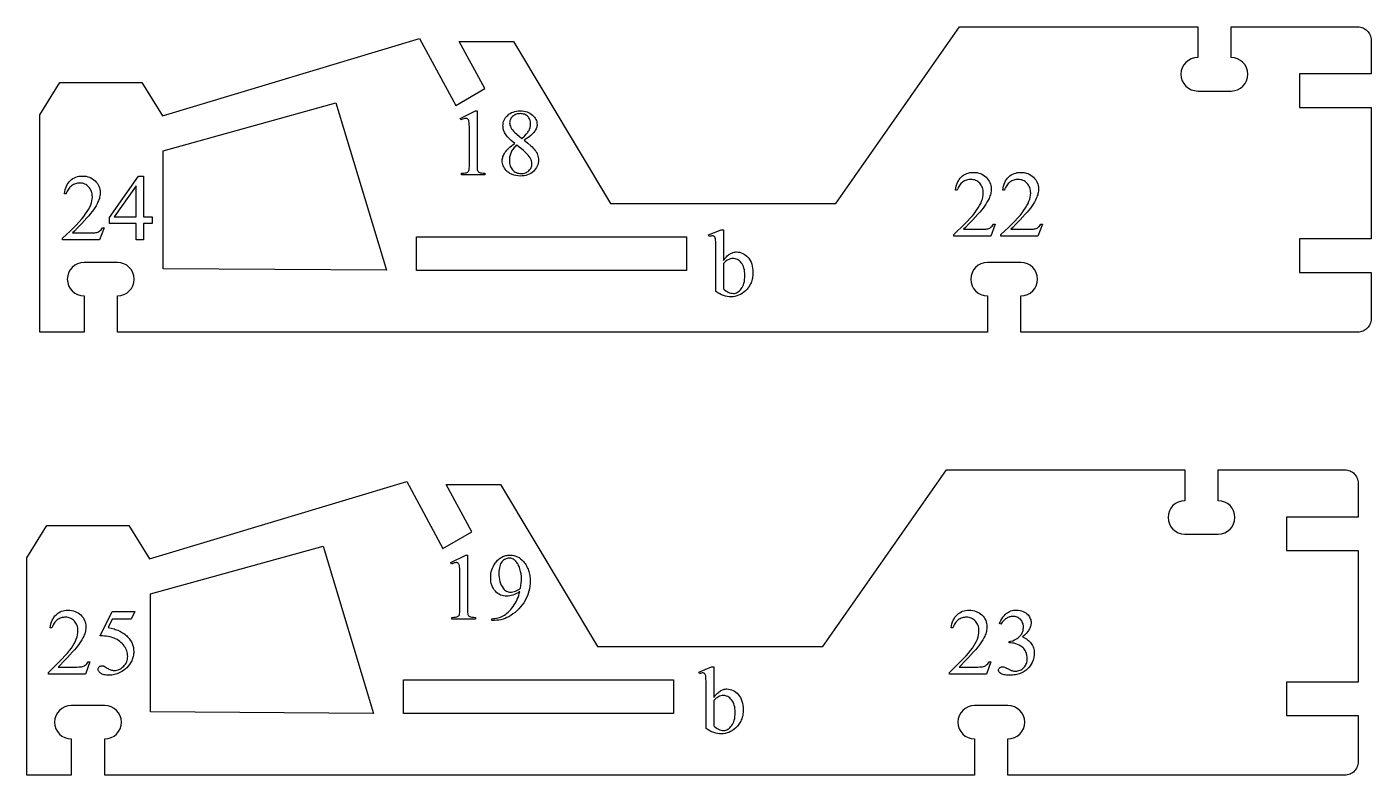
# Model space of a CAD drawing. Extents: x 9 to 960, y -397 to 558.
# Drawn here: x 627.3 to 820.3, y 24 to 131.4 of the extents above; entities that cross this region are included whole.
import ezdxf

# ---------------------------------------------------------------- set-up
doc = ezdxf.new("R2010")
doc.units = 0
doc.header["$MEASUREMENT"] = 0
for name, color, linetype in [('EXT', 1, 'CONTINUOUS'), ('INT', 5, 'CONTINUOUS'), ('TEXT', 18, 'CONTINUOUS')]:
    doc.layers.add(name, color=color, linetype=linetype)

msp = doc.modelspace()

# ---------------------------------------------------------------- linework, layer by layer
at = {"layer": 'EXT'}
for points in [[(632.01, 123.44), (643.78, 123.44), (646.74, 118.67), (683.67, 129.77), (688.87, 120.17), (693.02, 122.57), (689.35, 129.36), (697.13, 129.36), (711.05, 106.07), (743.42, 106.07), (761.16, 131.44), (795.37, 131.44), (795.37, 127.03, 1), (795.37, 122.23), (800.17, 122.23, 1), (800.17, 127.03), (800.17, 131.44), (818.35, 131.44), (818.54, 131.43), (818.73, 131.4), (818.91, 131.36), (819.09, 131.29), (819.26, 131.21), (819.42, 131.11), (819.56, 131), (819.7, 130.88), (819.82, 130.74), (819.94, 130.59), (820.03, 130.44), (820.11, 130.27), (820.18, 130.09), (820.23, 129.91), (820.26, 129.72), (820.27, 129.52), (820.27, 124.68), (809.96, 124.68), (809.96, 119.88), (820.27, 119.88), (820.27, 100.98), (809.96, 100.98), (809.96, 96.18), (820.27, 96.18), (820.27, 89.52), (820.26, 89.33), (820.23, 89.14), (820.18, 88.95), (820.11, 88.78), (820.03, 88.61), (819.94, 88.45), (819.83, 88.3), (819.7, 88.17), (819.56, 88.04), (819.42, 87.93), (819.26, 87.83), (819.09, 87.75), (818.91, 87.69), (818.73, 87.64), (818.54, 87.61), (818.35, 87.6), (800.49, 87.6), (769.98, 87.6), (769.98, 92.8, 1), (769.98, 97.6), (765.18, 97.6, 1), (765.18, 92.8), (765.18, 87.6), (750.19, 87.6), (750.14, 87.6), (640.29, 87.6), (640.29, 92.8, 1), (640.29, 97.6), (635.49, 97.6, 1), (635.49, 92.8), (635.49, 87.6), (629.13, 87.6), (629.13, 118.8)], [(630.16, 59.8), (641.93, 59.8), (644.89, 55.02), (681.82, 66.12), (687.02, 56.52), (691.17, 58.92), (687.5, 65.72), (695.28, 65.72), (709.2, 42.43), (741.57, 42.43), (759.31, 67.8), (793.52, 67.8), (793.52, 63.38, 1), (793.52, 58.58), (798.32, 58.58, 1), (798.32, 63.38), (798.32, 67.8), (816.5, 67.8), (816.69, 67.79), (816.88, 67.76), (817.07, 67.71), (817.24, 67.65), (817.41, 67.56), (817.57, 67.47), (817.72, 67.36), (817.85, 67.23), (817.98, 67.1), (818.09, 66.95), (818.18, 66.79), (818.26, 66.62), (818.33, 66.45), (818.38, 66.26), (818.41, 66.07), (818.42, 65.88), (818.42, 61.03), (808.12, 61.03), (808.12, 56.23), (818.42, 56.23), (818.42, 37.33), (808.12, 37.33), (808.12, 32.53), (818.42, 32.53), (818.42, 25.88), (818.41, 25.68), (818.38, 25.49), (818.33, 25.31), (818.27, 25.13), (818.18, 24.96), (818.09, 24.81), (817.98, 24.66), (817.85, 24.52), (817.72, 24.4), (817.57, 24.29), (817.41, 24.19), (817.24, 24.11), (817.07, 24.04), (816.88, 24), (816.69, 23.97), (816.5, 23.96), (798.64, 23.96), (768.13, 23.96), (768.13, 29.16, 1), (768.13, 33.96), (763.33, 33.96, 1), (763.33, 29.16), (763.33, 23.96), (748.34, 23.96), (748.29, 23.96), (638.45, 23.96), (638.45, 29.16, 1), (638.45, 33.96), (633.65, 33.96, 1), (633.65, 29.16), (633.65, 23.96), (627.28, 23.96), (627.28, 55.16)]]:
    msp.add_lwpolyline(points, format="xyb", close=True, dxfattribs=at)
at = {"layer": 'INT'}
for points in [[(678.91, 96.48), (646.86, 96.68), (646.86, 113.64), (671.66, 120.52)], [(683.21, 101.29), (721.96, 101.29), (721.96, 96.44), (683.21, 96.44)], [(677.06, 32.83), (645.01, 33.03), (645.01, 49.99), (669.81, 56.87)], [(681.36, 37.65), (720.11, 37.65), (720.11, 32.8), (681.36, 32.8)]]:
    msp.add_lwpolyline(points, close=True, dxfattribs=at)
at = {"layer": 'TEXT'}
for points in [[(689.5, 118.3), (691.69, 119.37), (691.91, 119.37), (691.91, 111.77), (691.92, 111.42), (691.93, 111.15), (691.95, 110.95), (691.98, 110.82), (692.02, 110.74), (692.07, 110.66), (692.15, 110.59), (692.24, 110.54), (692.36, 110.49), (692.54, 110.46), (692.77, 110.44), (693.05, 110.43), (693.05, 110.18), (689.66, 110.18), (689.66, 110.43), (689.95, 110.44), (690.19, 110.46), (690.37, 110.49), (690.49, 110.53), (690.57, 110.59), (690.64, 110.65), (690.7, 110.72), (690.75, 110.79), (690.78, 110.92), (690.8, 111.12), (690.81, 111.4), (690.82, 111.77), (690.82, 116.62), (690.81, 117.07), (690.8, 117.43), (690.78, 117.7), (690.75, 117.89), (690.72, 117.98), (690.69, 118.07), (690.64, 118.14), (690.58, 118.2), (690.52, 118.24), (690.45, 118.27), (690.37, 118.29), (690.29, 118.3), (690.15, 118.28), (689.99, 118.25), (689.81, 118.18), (689.6, 118.09)], [(697.32, 114.71), (696.83, 115.13), (696.62, 115.32), (696.44, 115.5), (696.28, 115.67), (696.14, 115.83), (696.03, 115.98), (695.94, 116.12), (695.87, 116.25), (695.8, 116.39), (695.75, 116.52), (695.71, 116.66), (695.67, 116.8), (695.65, 116.94), (695.64, 117.08), (695.63, 117.22), (695.64, 117.44), (695.67, 117.64), (695.73, 117.84), (695.8, 118.04), (695.9, 118.22), (696.01, 118.4), (696.15, 118.57), (696.31, 118.73), (696.48, 118.88), (696.67, 119.01), (696.88, 119.12), (697.1, 119.21), (697.33, 119.28), (697.57, 119.33), (697.83, 119.36), (698.11, 119.37), (698.37, 119.36), (698.62, 119.33), (698.86, 119.28), (699.09, 119.22), (699.3, 119.13), (699.5, 119.03), (699.69, 118.91), (699.86, 118.77), (700.01, 118.62), (700.15, 118.47), (700.26, 118.31), (700.36, 118.14), (700.43, 117.97), (700.48, 117.8), (700.51, 117.61), (700.52, 117.43), (700.52, 117.3), (700.5, 117.17), (700.47, 117.05), (700.43, 116.92), (700.38, 116.79), (700.32, 116.66), (700.25, 116.53), (700.16, 116.4), (700.06, 116.26), (699.94, 116.12), (699.79, 115.98), (699.61, 115.83), (699.41, 115.67), (699.19, 115.51), (698.94, 115.34), (698.67, 115.16), (699.21, 114.74), (699.64, 114.36), (699.82, 114.19), (699.98, 114.03), (700.11, 113.88), (700.22, 113.74), (700.34, 113.57), (700.44, 113.4), (700.52, 113.23), (700.6, 113.05), (700.65, 112.87), (700.69, 112.69), (700.71, 112.5), (700.72, 112.32), (700.71, 112.08), (700.68, 111.86), (700.62, 111.64), (700.54, 111.44), (700.44, 111.24), (700.31, 111.05), (700.17, 110.87), (700, 110.69), (699.81, 110.54), (699.61, 110.4), (699.39, 110.28), (699.16, 110.19), (698.92, 110.11), (698.66, 110.06), (698.39, 110.03), (698.1, 110.02), (697.79, 110.03), (697.49, 110.07), (697.22, 110.13), (696.96, 110.22), (696.84, 110.27), (696.72, 110.33), (696.61, 110.4), (696.5, 110.47), (696.39, 110.55), (696.29, 110.64), (696.19, 110.73), (696.1, 110.82), (695.97, 110.99), (695.85, 111.15), (695.75, 111.32), (695.67, 111.5), (695.61, 111.67), (695.57, 111.86), (695.54, 112.04), (695.53, 112.23), (695.54, 112.38), (695.56, 112.53), (695.59, 112.68), (695.63, 112.83), (695.69, 112.97), (695.76, 113.12), (695.84, 113.27), (695.93, 113.42), (696.04, 113.56), (696.17, 113.72), (696.32, 113.87), (696.48, 114.03), (696.66, 114.2), (696.86, 114.37), (697.08, 114.54)], [(698.36, 115.42), (698.72, 115.76), (699.01, 116.06), (699.13, 116.2), (699.22, 116.33), (699.31, 116.45), (699.37, 116.55), (699.46, 116.77), (699.53, 117), (699.57, 117.24), (699.58, 117.49), (699.57, 117.66), (699.56, 117.82), (699.52, 117.97), (699.48, 118.11), (699.43, 118.25), (699.36, 118.37), (699.28, 118.48), (699.19, 118.59), (699.09, 118.68), (698.97, 118.76), (698.85, 118.83), (698.73, 118.88), (698.59, 118.92), (698.44, 118.96), (698.28, 118.97), (698.12, 118.98), (697.95, 118.97), (697.8, 118.96), (697.65, 118.93), (697.51, 118.88), (697.37, 118.83), (697.25, 118.76), (697.13, 118.68), (697.02, 118.59), (696.92, 118.49), (696.83, 118.38), (696.76, 118.28), (696.7, 118.16), (696.65, 118.05), (696.62, 117.93), (696.6, 117.8), (696.59, 117.67), (696.6, 117.5), (696.64, 117.33), (696.69, 117.16), (696.77, 116.98), (696.87, 116.81), (696.98, 116.65), (697.12, 116.48), (697.27, 116.33)], [(697.63, 114.46), (697.5, 114.34), (697.37, 114.22), (697.26, 114.1), (697.15, 113.98), (697.05, 113.85), (696.96, 113.72), (696.88, 113.58), (696.81, 113.45), (696.75, 113.31), (696.7, 113.17), (696.65, 113.02), (696.61, 112.88), (696.58, 112.73), (696.56, 112.58), (696.55, 112.42), (696.55, 112.26), (696.55, 112.05), (696.58, 111.86), (696.61, 111.67), (696.66, 111.49), (696.73, 111.33), (696.81, 111.17), (696.91, 111.03), (697.01, 110.89), (697.14, 110.77), (697.26, 110.67), (697.4, 110.58), (697.55, 110.51), (697.7, 110.45), (697.86, 110.41), (698.03, 110.39), (698.21, 110.38), (698.38, 110.38), (698.55, 110.4), (698.7, 110.44), (698.85, 110.48), (698.99, 110.54), (699.12, 110.61), (699.24, 110.69), (699.35, 110.78), (699.46, 110.89), (699.54, 111), (699.62, 111.11), (699.68, 111.23), (699.73, 111.36), (699.76, 111.49), (699.78, 111.62), (699.79, 111.77), (699.78, 111.88), (699.77, 112), (699.75, 112.11), (699.72, 112.22), (699.69, 112.32), (699.64, 112.43), (699.59, 112.53), (699.53, 112.62), (699.4, 112.8), (699.24, 113), (699.04, 113.21), (698.82, 113.43), (698.57, 113.67), (698.29, 113.92), (697.97, 114.18)], [(638.36, 102.57), (637.73, 100.84), (632.42, 100.84), (632.42, 101.08), (632.99, 101.6), (633.51, 102.1), (633.98, 102.57), (634.42, 103.02), (634.81, 103.45), (635.16, 103.85), (635.46, 104.22), (635.72, 104.57), (635.95, 104.91), (636.14, 105.23), (636.3, 105.55), (636.44, 105.87), (636.54, 106.17), (636.62, 106.47), (636.66, 106.76), (636.68, 107.05), (636.67, 107.26), (636.64, 107.46), (636.6, 107.65), (636.55, 107.83), (636.47, 108), (636.38, 108.16), (636.28, 108.31), (636.15, 108.45), (636.02, 108.58), (635.88, 108.7), (635.73, 108.79), (635.58, 108.87), (635.42, 108.93), (635.25, 108.97), (635.08, 109), (634.9, 109.01), (634.73, 109), (634.57, 108.98), (634.42, 108.95), (634.27, 108.91), (634.12, 108.85), (633.98, 108.79), (633.84, 108.71), (633.71, 108.62), (633.58, 108.51), (633.46, 108.4), (633.35, 108.28), (633.25, 108.14), (633.15, 107.99), (633.07, 107.83), (632.99, 107.66), (632.93, 107.48), (632.68, 107.48), (632.73, 107.78), (632.8, 108.06), (632.88, 108.32), (632.98, 108.56), (633.09, 108.79), (633.22, 109), (633.37, 109.19), (633.53, 109.36), (633.71, 109.52), (633.9, 109.65), (634.1, 109.76), (634.31, 109.86), (634.53, 109.93), (634.76, 109.98), (635, 110.01), (635.25, 110.02), (635.52, 110.01), (635.77, 109.98), (636.02, 109.92), (636.25, 109.85), (636.48, 109.75), (636.69, 109.63), (636.89, 109.48), (637.08, 109.32), (637.25, 109.14), (637.4, 108.95), (637.53, 108.75), (637.63, 108.55), (637.71, 108.34), (637.77, 108.12), (637.8, 107.89), (637.81, 107.66), (637.81, 107.49), (637.79, 107.32), (637.77, 107.15), (637.73, 106.97), (637.69, 106.8), (637.63, 106.63), (637.57, 106.46), (637.49, 106.29), (637.36, 106.02), (637.21, 105.75), (637.04, 105.47), (636.85, 105.18), (636.64, 104.9), (636.41, 104.61), (636.17, 104.31), (635.9, 104.01), (635.15, 103.2), (634.56, 102.57), (634.12, 102.11), (633.84, 101.84), (636.19, 101.84), (636.52, 101.84), (636.8, 101.85), (637.02, 101.87), (637.19, 101.89), (637.33, 101.92), (637.47, 101.97), (637.59, 102.03), (637.71, 102.11), (637.82, 102.2), (637.93, 102.3), (638.03, 102.43), (638.12, 102.57)], [(645.25, 104.15), (645.25, 103.21), (644.04, 103.21), (644.04, 100.84), (642.95, 100.84), (642.95, 103.21), (639.14, 103.21), (639.14, 104.06), (643.31, 110.02), (644.04, 110.02), (644.04, 104.15)], [(766.28, 103.09), (765.65, 101.36), (760.34, 101.36), (760.34, 101.6), (760.9, 102.12), (761.42, 102.62), (761.9, 103.1), (762.33, 103.54), (762.72, 103.97), (763.07, 104.37), (763.37, 104.74), (763.63, 105.09), (763.86, 105.43), (764.05, 105.76), (764.22, 106.08), (764.35, 106.39), (764.46, 106.7), (764.53, 106.99), (764.58, 107.29), (764.59, 107.57), (764.58, 107.78), (764.56, 107.98), (764.52, 108.17), (764.46, 108.35), (764.39, 108.52), (764.3, 108.68), (764.19, 108.83), (764.07, 108.98), (763.93, 109.11), (763.79, 109.22), (763.64, 109.31), (763.49, 109.39), (763.33, 109.45), (763.16, 109.49), (762.99, 109.52), (762.81, 109.53), (762.65, 109.52), (762.49, 109.5), (762.33, 109.47), (762.18, 109.43), (762.04, 109.38), (761.89, 109.31), (761.75, 109.23), (761.62, 109.14), (761.49, 109.04), (761.37, 108.92), (761.26, 108.8), (761.16, 108.66), (761.07, 108.51), (760.98, 108.35), (760.91, 108.18), (760.84, 108), (760.59, 108), (760.64, 108.3), (760.71, 108.58), (760.79, 108.84), (760.89, 109.09), (761.01, 109.31), (761.14, 109.52), (761.28, 109.71), (761.45, 109.89), (761.62, 110.04), (761.81, 110.17), (762.01, 110.29), (762.22, 110.38), (762.44, 110.45), (762.67, 110.5), (762.91, 110.53), (763.16, 110.54), (763.43, 110.53), (763.69, 110.5), (763.93, 110.44), (764.17, 110.37), (764.39, 110.27), (764.6, 110.15), (764.8, 110), (764.99, 109.84), (765.16, 109.66), (765.31, 109.47), (765.44, 109.28), (765.54, 109.07), (765.62, 108.86), (765.68, 108.64), (765.71, 108.41), (765.73, 108.18), (765.72, 108.01), (765.71, 107.84), (765.68, 107.67), (765.65, 107.5), (765.6, 107.33), (765.55, 107.15), (765.48, 106.98), (765.41, 106.81), (765.27, 106.54), (765.12, 106.27), (764.95, 105.99), (764.76, 105.71), (764.55, 105.42), (764.33, 105.13), (764.08, 104.83), (763.81, 104.54), (763.07, 103.72), (762.47, 103.09), (762.03, 102.63), (761.75, 102.36), (764.1, 102.36), (764.43, 102.36), (764.71, 102.37), (764.93, 102.39), (765.1, 102.41), (765.25, 102.45), (765.38, 102.49), (765.51, 102.55), (765.63, 102.63), (765.74, 102.72), (765.84, 102.82), (765.94, 102.95), (766.03, 103.09)], [(773.07, 103.09), (772.44, 101.36), (767.13, 101.36), (767.13, 101.6), (767.7, 102.12), (768.22, 102.62), (768.69, 103.1), (769.13, 103.54), (769.52, 103.97), (769.87, 104.37), (770.17, 104.74), (770.43, 105.09), (770.66, 105.43), (770.85, 105.76), (771.01, 106.08), (771.15, 106.39), (771.25, 106.7), (771.33, 106.99), (771.37, 107.29), (771.39, 107.57), (771.38, 107.78), (771.35, 107.98), (771.31, 108.17), (771.26, 108.35), (771.18, 108.52), (771.09, 108.68), (770.99, 108.83), (770.86, 108.98), (770.73, 109.11), (770.59, 109.22), (770.44, 109.31), (770.29, 109.39), (770.13, 109.45), (769.96, 109.49), (769.79, 109.52), (769.61, 109.53), (769.44, 109.52), (769.28, 109.5), (769.13, 109.47), (768.98, 109.43), (768.83, 109.38), (768.69, 109.31), (768.55, 109.23), (768.42, 109.14), (768.29, 109.04), (768.17, 108.92), (768.06, 108.8), (767.96, 108.66), (767.86, 108.51), (767.78, 108.35), (767.7, 108.18), (767.64, 108), (767.39, 108), (767.44, 108.3), (767.51, 108.58), (767.59, 108.84), (767.69, 109.09), (767.8, 109.31), (767.93, 109.52), (768.08, 109.71), (768.24, 109.89), (768.42, 110.04), (768.61, 110.17), (768.81, 110.29), (769.02, 110.38), (769.24, 110.45), (769.47, 110.5), (769.71, 110.53), (769.96, 110.54), (770.23, 110.53), (770.48, 110.5), (770.73, 110.44), (770.96, 110.37), (771.19, 110.27), (771.4, 110.15), (771.6, 110), (771.79, 109.84), (771.96, 109.66), (772.11, 109.47), (772.24, 109.28), (772.34, 109.07), (772.42, 108.86), (772.48, 108.64), (772.51, 108.41), (772.52, 108.18), (772.52, 108.01), (772.5, 107.84), (772.48, 107.67), (772.44, 107.5), (772.4, 107.33), (772.34, 107.15), (772.28, 106.98), (772.2, 106.81), (772.07, 106.54), (771.92, 106.27), (771.75, 105.99), (771.56, 105.71), (771.35, 105.42), (771.12, 105.13), (770.88, 104.83), (770.61, 104.54), (769.86, 103.72), (769.27, 103.09), (768.83, 102.63), (768.55, 102.36), (770.9, 102.36), (771.23, 102.36), (771.51, 102.37), (771.73, 102.39), (771.9, 102.41), (772.04, 102.45), (772.18, 102.49), (772.3, 102.55), (772.42, 102.63), (772.53, 102.72), (772.64, 102.82), (772.74, 102.95), (772.83, 103.09)], [(642.95, 104.15), (642.95, 108.62), (639.79, 104.15)], [(727.28, 97.89), (727.5, 98.17), (727.73, 98.42), (727.84, 98.53), (727.96, 98.63), (728.08, 98.73), (728.19, 98.81), (728.31, 98.88), (728.43, 98.94), (728.56, 98.99), (728.68, 99.04), (728.8, 99.07), (728.93, 99.1), (729.05, 99.11), (729.18, 99.11), (729.41, 99.1), (729.63, 99.06), (729.85, 99), (730.06, 98.91), (730.26, 98.8), (730.45, 98.66), (730.64, 98.5), (730.81, 98.31), (730.98, 98.11), (731.12, 97.88), (731.24, 97.63), (731.34, 97.37), (731.41, 97.09), (731.47, 96.78), (731.5, 96.47), (731.51, 96.13), (731.51, 95.93), (731.49, 95.73), (731.47, 95.54), (731.44, 95.36), (731.41, 95.18), (731.36, 95), (731.31, 94.83), (731.24, 94.67), (731.17, 94.51), (731.09, 94.35), (731, 94.2), (730.91, 94.05), (730.8, 93.91), (730.69, 93.78), (730.57, 93.65), (730.44, 93.52), (730.2, 93.32), (729.96, 93.15), (729.71, 93), (729.46, 92.88), (729.2, 92.79), (728.93, 92.72), (728.66, 92.68), (728.38, 92.67), (728.11, 92.68), (727.84, 92.72), (727.57, 92.78), (727.3, 92.86), (727.02, 92.97), (726.75, 93.1), (726.47, 93.26), (726.18, 93.44), (726.18, 99.74), (726.18, 100.21), (726.17, 100.57), (726.15, 100.84), (726.13, 101.01), (726.1, 101.12), (726.07, 101.21), (726.03, 101.29), (725.98, 101.34), (725.92, 101.38), (725.86, 101.4), (725.79, 101.42), (725.71, 101.42), (725.61, 101.42), (725.5, 101.4), (725.38, 101.36), (725.25, 101.32), (725.15, 101.55), (726.98, 102.29), (727.28, 102.29)], [(727.28, 97.46), (727.28, 93.82), (727.45, 93.67), (727.62, 93.53), (727.8, 93.42), (727.98, 93.32), (728.16, 93.25), (728.34, 93.2), (728.53, 93.17), (728.72, 93.15), (728.87, 93.16), (729.01, 93.2), (729.16, 93.25), (729.3, 93.32), (729.44, 93.41), (729.58, 93.53), (729.71, 93.66), (729.84, 93.82), (729.96, 93.99), (730.07, 94.19), (730.16, 94.4), (730.23, 94.63), (730.29, 94.88), (730.33, 95.15), (730.35, 95.44), (730.36, 95.75), (730.35, 96.03), (730.33, 96.3), (730.29, 96.55), (730.23, 96.78), (730.16, 97), (730.07, 97.2), (729.96, 97.38), (729.84, 97.54), (729.71, 97.69), (729.57, 97.82), (729.43, 97.93), (729.29, 98.02), (729.13, 98.08), (728.98, 98.13), (728.82, 98.16), (728.66, 98.17), (728.48, 98.16), (728.31, 98.13), (728.13, 98.07), (727.95, 97.99), (727.81, 97.91), (727.65, 97.79), (727.47, 97.64)], [(688.13, 54.49), (690.32, 55.56), (690.54, 55.56), (690.54, 47.96), (690.54, 47.61), (690.55, 47.34), (690.57, 47.14), (690.6, 47.01), (690.64, 46.93), (690.7, 46.85), (690.77, 46.78), (690.86, 46.73), (690.99, 46.68), (691.16, 46.65), (691.39, 46.63), (691.67, 46.62), (691.67, 46.37), (688.29, 46.37), (688.29, 46.62), (688.58, 46.63), (688.81, 46.65), (688.99, 46.68), (689.11, 46.73), (689.19, 46.78), (689.27, 46.84), (689.32, 46.91), (689.37, 46.98), (689.4, 47.11), (689.42, 47.31), (689.44, 47.59), (689.44, 47.96), (689.44, 52.81), (689.44, 53.26), (689.42, 53.62), (689.4, 53.89), (689.37, 54.08), (689.35, 54.17), (689.31, 54.26), (689.26, 54.33), (689.21, 54.39), (689.14, 54.43), (689.07, 54.46), (688.99, 54.48), (688.91, 54.49), (688.78, 54.47), (688.62, 54.44), (688.43, 54.37), (688.23, 54.28)], [(694.05, 46.18), (694.05, 46.43), (694.26, 46.44), (694.47, 46.46), (694.68, 46.49), (694.88, 46.54), (695.08, 46.59), (695.27, 46.66), (695.47, 46.74), (695.65, 46.83), (695.84, 46.94), (696.02, 47.06), (696.2, 47.2), (696.38, 47.36), (696.56, 47.54), (696.74, 47.74), (696.92, 47.96), (697.09, 48.19), (697.26, 48.43), (697.41, 48.69), (697.55, 48.94), (697.68, 49.21), (697.79, 49.48), (697.89, 49.75), (697.98, 50.03), (698.06, 50.32), (697.8, 50.16), (697.55, 50.03), (697.3, 49.91), (697.06, 49.82), (696.83, 49.74), (696.6, 49.69), (696.38, 49.66), (696.17, 49.65), (695.94, 49.66), (695.71, 49.69), (695.5, 49.75), (695.29, 49.83), (695.09, 49.94), (694.9, 50.06), (694.72, 50.21), (694.54, 50.38), (694.39, 50.57), (694.25, 50.78), (694.13, 51), (694.04, 51.24), (693.96, 51.49), (693.91, 51.75), (693.88, 52.03), (693.87, 52.33), (693.88, 52.62), (693.91, 52.9), (693.96, 53.18), (694.04, 53.45), (694.13, 53.71), (694.25, 53.96), (694.39, 54.2), (694.54, 54.43), (694.65, 54.57), (694.76, 54.7), (694.87, 54.82), (694.98, 54.92), (695.1, 55.03), (695.23, 55.12), (695.35, 55.2), (695.49, 55.28), (695.62, 55.34), (695.76, 55.4), (695.9, 55.45), (696.05, 55.49), (696.2, 55.52), (696.35, 55.54), (696.51, 55.55), (696.68, 55.56), (696.95, 55.54), (697.21, 55.5), (697.34, 55.47), (697.46, 55.43), (697.58, 55.38), (697.7, 55.33), (697.94, 55.2), (698.16, 55.04), (698.37, 54.85), (698.57, 54.64), (698.69, 54.5), (698.8, 54.35), (698.9, 54.2), (699, 54.04), (699.08, 53.88), (699.16, 53.71), (699.24, 53.55), (699.3, 53.37), (699.36, 53.2), (699.41, 53.01), (699.45, 52.83), (699.48, 52.64), (699.51, 52.45), (699.53, 52.25), (699.54, 52.05), (699.54, 51.84), (699.53, 51.47), (699.5, 51.1), (699.44, 50.74), (699.36, 50.39), (699.25, 50.04), (699.13, 49.7), (698.98, 49.37), (698.81, 49.04), (698.61, 48.72), (698.4, 48.42), (698.17, 48.13), (697.92, 47.85), (697.66, 47.59), (697.38, 47.34), (697.07, 47.11), (696.76, 46.89), (696.48, 46.72), (696.21, 46.58), (695.93, 46.46), (695.64, 46.36), (695.34, 46.28), (695.04, 46.23), (694.74, 46.2), (694.43, 46.18)], [(698.16, 50.81), (698.21, 51.22), (698.25, 51.59), (698.27, 51.91), (698.28, 52.19), (698.27, 52.52), (698.23, 52.86), (698.16, 53.21), (698.06, 53.58), (698.01, 53.76), (697.94, 53.93), (697.87, 54.09), (697.8, 54.24), (697.72, 54.38), (697.63, 54.51), (697.54, 54.62), (697.44, 54.73), (697.34, 54.82), (697.23, 54.9), (697.13, 54.97), (697.01, 55.02), (696.9, 55.07), (696.78, 55.1), (696.66, 55.12), (696.53, 55.12), (696.38, 55.12), (696.24, 55.09), (696.11, 55.05), (695.98, 54.99), (695.85, 54.92), (695.73, 54.83), (695.61, 54.72), (695.49, 54.59), (695.39, 54.45), (695.3, 54.3), (695.22, 54.12), (695.16, 53.93), (695.11, 53.73), (695.08, 53.51), (695.06, 53.27), (695.05, 53.01), (695.06, 52.67), (695.09, 52.35), (695.13, 52.05), (695.2, 51.77), (695.28, 51.5), (695.38, 51.26), (695.5, 51.03), (695.64, 50.82), (695.75, 50.69), (695.87, 50.57), (695.99, 50.48), (696.12, 50.4), (696.26, 50.33), (696.4, 50.29), (696.55, 50.26), (696.7, 50.25), (696.86, 50.26), (697.04, 50.29), (697.22, 50.33), (697.43, 50.4), (697.63, 50.48), (697.82, 50.57), (698, 50.68)], [(636.31, 40.21), (635.68, 38.47), (630.37, 38.47), (630.37, 38.72), (630.93, 39.24), (631.45, 39.74), (631.93, 40.21), (632.36, 40.66), (632.75, 41.09), (633.1, 41.49), (633.4, 41.86), (633.67, 42.21), (633.89, 42.55), (634.08, 42.87), (634.25, 43.19), (634.38, 43.51), (634.49, 43.81), (634.56, 44.11), (634.61, 44.4), (634.62, 44.69), (634.61, 44.9), (634.59, 45.1), (634.55, 45.29), (634.49, 45.47), (634.42, 45.64), (634.33, 45.8), (634.22, 45.95), (634.1, 46.09), (633.96, 46.22), (633.82, 46.33), (633.67, 46.43), (633.52, 46.51), (633.36, 46.57), (633.19, 46.61), (633.02, 46.64), (632.84, 46.64), (632.68, 46.64), (632.52, 46.62), (632.36, 46.59), (632.21, 46.55), (632.07, 46.49), (631.92, 46.43), (631.79, 46.35), (631.65, 46.26), (631.52, 46.15), (631.4, 46.04), (631.29, 45.91), (631.19, 45.78), (631.1, 45.63), (631.01, 45.47), (630.94, 45.3), (630.87, 45.12), (630.63, 45.12), (630.68, 45.42), (630.74, 45.7), (630.82, 45.96), (630.92, 46.2), (631.04, 46.43), (631.17, 46.64), (631.31, 46.83), (631.48, 47), (631.66, 47.16), (631.84, 47.29), (632.04, 47.4), (632.25, 47.5), (632.47, 47.57), (632.7, 47.62), (632.94, 47.65), (633.19, 47.66), (633.46, 47.65), (633.72, 47.62), (633.96, 47.56), (634.2, 47.48), (634.42, 47.39), (634.63, 47.26), (634.83, 47.12), (635.02, 46.96), (635.19, 46.78), (635.34, 46.59), (635.47, 46.39), (635.57, 46.19), (635.65, 45.98), (635.71, 45.76), (635.74, 45.53), (635.76, 45.3), (635.75, 45.13), (635.74, 44.96), (635.71, 44.78), (635.68, 44.61), (635.63, 44.44), (635.58, 44.27), (635.51, 44.1), (635.44, 43.93), (635.31, 43.66), (635.15, 43.38), (634.98, 43.11), (634.79, 42.82), (634.59, 42.54), (634.36, 42.25), (634.11, 41.95), (633.84, 41.65), (633.1, 40.84), (632.5, 40.21), (632.06, 39.75), (631.78, 39.48), (634.13, 39.48), (634.46, 39.48), (634.74, 39.49), (634.96, 39.51), (635.14, 39.53), (635.28, 39.56), (635.41, 39.61), (635.54, 39.67), (635.66, 39.75), (635.77, 39.84), (635.87, 39.94), (635.97, 40.07), (636.06, 40.21)], [(642.77, 47.47), (642.25, 46.35), (639.55, 46.35), (638.96, 45.14), (639.38, 45.06), (639.79, 44.96), (639.98, 44.9), (640.17, 44.83), (640.35, 44.76), (640.53, 44.68), (640.7, 44.6), (640.87, 44.51), (641.03, 44.41), (641.18, 44.31), (641.33, 44.2), (641.47, 44.08), (641.61, 43.96), (641.74, 43.83), (641.95, 43.6), (642.13, 43.36), (642.28, 43.11), (642.4, 42.85), (642.5, 42.58), (642.57, 42.3), (642.61, 42.01), (642.63, 41.71), (642.62, 41.53), (642.61, 41.36), (642.59, 41.19), (642.55, 41.02), (642.51, 40.86), (642.46, 40.7), (642.4, 40.55), (642.34, 40.39), (642.18, 40.1), (642.01, 39.83), (641.82, 39.59), (641.61, 39.36), (641.38, 39.16), (641.15, 38.98), (640.9, 38.82), (640.63, 38.68), (640.44, 38.59), (640.25, 38.52), (640.06, 38.46), (639.86, 38.41), (639.66, 38.37), (639.47, 38.34), (639.27, 38.32), (639.07, 38.32), (638.87, 38.32), (638.69, 38.33), (638.52, 38.35), (638.37, 38.38), (638.23, 38.42), (638.1, 38.47), (637.99, 38.53), (637.89, 38.59), (637.8, 38.66), (637.73, 38.73), (637.67, 38.81), (637.61, 38.88), (637.57, 38.96), (637.54, 39.04), (637.53, 39.12), (637.52, 39.2), (637.53, 39.29), (637.56, 39.37), (637.61, 39.45), (637.67, 39.53), (637.76, 39.59), (637.85, 39.63), (637.95, 39.66), (638.06, 39.67), (638.22, 39.66), (638.29, 39.64), (638.36, 39.62), (638.54, 39.52), (638.8, 39.34), (638.93, 39.26), (639.05, 39.19), (639.18, 39.13), (639.3, 39.09), (639.43, 39.05), (639.56, 39.02), (639.68, 39), (639.81, 39), (640, 39.01), (640.19, 39.04), (640.37, 39.08), (640.54, 39.15), (640.71, 39.23), (640.87, 39.33), (641.03, 39.45), (641.18, 39.59), (641.31, 39.74), (641.43, 39.9), (641.53, 40.06), (641.62, 40.24), (641.68, 40.42), (641.73, 40.61), (641.75, 40.81), (641.76, 41.02), (641.75, 41.22), (641.73, 41.42), (641.69, 41.61), (641.63, 41.81), (641.56, 41.99), (641.47, 42.18), (641.36, 42.36), (641.24, 42.54), (641.1, 42.71), (640.95, 42.87), (640.79, 43.02), (640.61, 43.17), (640.43, 43.3), (640.23, 43.42), (640.02, 43.53), (639.79, 43.63), (639.6, 43.7), (639.4, 43.77), (639.18, 43.82), (638.94, 43.87), (638.68, 43.91), (638.41, 43.94), (638.12, 43.96), (637.82, 43.98), (639.55, 47.47)], [(765.66, 40.21), (765.03, 38.47), (759.72, 38.47), (759.72, 38.72), (760.28, 39.24), (760.8, 39.74), (761.28, 40.21), (761.72, 40.66), (762.11, 41.09), (762.45, 41.49), (762.76, 41.86), (763.02, 42.21), (763.24, 42.55), (763.44, 42.87), (763.6, 43.19), (763.74, 43.51), (763.84, 43.81), (763.91, 44.11), (763.96, 44.4), (763.97, 44.69), (763.97, 44.9), (763.94, 45.1), (763.9, 45.29), (763.84, 45.47), (763.77, 45.64), (763.68, 45.8), (763.57, 45.95), (763.45, 46.09), (763.32, 46.22), (763.17, 46.33), (763.03, 46.43), (762.87, 46.51), (762.71, 46.57), (762.55, 46.61), (762.37, 46.64), (762.2, 46.64), (762.03, 46.64), (761.87, 46.62), (761.72, 46.59), (761.57, 46.55), (761.42, 46.49), (761.28, 46.43), (761.14, 46.35), (761, 46.26), (760.88, 46.15), (760.76, 46.04), (760.65, 45.91), (760.55, 45.78), (760.45, 45.63), (760.37, 45.47), (760.29, 45.3), (760.22, 45.12), (759.98, 45.12), (760.03, 45.42), (760.09, 45.7), (760.18, 45.96), (760.27, 46.2), (760.39, 46.43), (760.52, 46.64), (760.67, 46.83), (760.83, 47), (761.01, 47.16), (761.2, 47.29), (761.39, 47.4), (761.6, 47.5), (761.82, 47.57), (762.05, 47.62), (762.3, 47.65), (762.55, 47.66), (762.82, 47.65), (763.07, 47.62), (763.32, 47.56), (763.55, 47.48), (763.77, 47.39), (763.99, 47.26), (764.19, 47.12), (764.38, 46.96), (764.55, 46.78), (764.7, 46.59), (764.82, 46.39), (764.93, 46.19), (765.01, 45.98), (765.06, 45.76), (765.1, 45.53), (765.11, 45.3), (765.1, 45.13), (765.09, 44.96), (765.06, 44.78), (765.03, 44.61), (764.98, 44.44), (764.93, 44.27), (764.87, 44.1), (764.79, 43.93), (764.66, 43.66), (764.51, 43.38), (764.34, 43.11), (764.15, 42.82), (763.94, 42.54), (763.71, 42.25), (763.46, 41.95), (763.2, 41.65), (762.45, 40.84), (761.86, 40.21), (761.42, 39.75), (761.13, 39.48), (763.48, 39.48), (763.81, 39.48), (764.09, 39.49), (764.32, 39.51), (764.49, 39.53), (764.63, 39.56), (764.76, 39.61), (764.89, 39.67), (765.01, 39.75), (765.12, 39.84), (765.23, 39.94), (765.32, 40.07), (765.41, 40.21)], [(766.91, 45.76), (767.01, 45.98), (767.12, 46.19), (767.23, 46.39), (767.35, 46.57), (767.47, 46.74), (767.61, 46.89), (767.74, 47.04), (767.89, 47.17), (768.04, 47.28), (768.2, 47.38), (768.37, 47.47), (768.55, 47.54), (768.73, 47.59), (768.93, 47.63), (769.14, 47.65), (769.35, 47.66), (769.61, 47.65), (769.86, 47.62), (770.09, 47.56), (770.31, 47.48), (770.51, 47.39), (770.69, 47.26), (770.86, 47.12), (771.01, 46.96), (771.11, 46.82), (771.2, 46.69), (771.28, 46.55), (771.34, 46.41), (771.39, 46.27), (771.42, 46.13), (771.44, 45.98), (771.45, 45.84), (771.44, 45.71), (771.43, 45.59), (771.4, 45.46), (771.37, 45.34), (771.33, 45.21), (771.27, 45.09), (771.21, 44.96), (771.14, 44.84), (771.06, 44.71), (770.97, 44.58), (770.75, 44.32), (770.5, 44.07), (770.21, 43.8), (770.41, 43.72), (770.6, 43.62), (770.78, 43.52), (770.94, 43.41), (771.09, 43.29), (771.23, 43.16), (771.36, 43.02), (771.47, 42.87), (771.57, 42.72), (771.65, 42.56), (771.73, 42.39), (771.79, 42.22), (771.83, 42.04), (771.87, 41.85), (771.89, 41.66), (771.89, 41.45), (771.88, 41.17), (771.85, 40.89), (771.79, 40.62), (771.71, 40.36), (771.6, 40.12), (771.47, 39.88), (771.32, 39.65), (771.15, 39.43), (771.02, 39.3), (770.89, 39.17), (770.76, 39.05), (770.61, 38.94), (770.46, 38.84), (770.3, 38.75), (770.13, 38.67), (769.96, 38.59), (769.78, 38.53), (769.6, 38.47), (769.41, 38.42), (769.21, 38.38), (769, 38.35), (768.79, 38.33), (768.57, 38.32), (768.34, 38.32), (768.12, 38.32), (767.92, 38.33), (767.74, 38.35), (767.58, 38.37), (767.43, 38.4), (767.3, 38.44), (767.19, 38.49), (767.1, 38.54), (766.96, 38.66), (766.9, 38.71), (766.86, 38.77), (766.82, 38.84), (766.8, 38.9), (766.78, 38.96), (766.78, 39.03), (766.78, 39.12), (766.81, 39.21), (766.86, 39.29), (766.93, 39.36), (767.01, 39.43), (767.1, 39.47), (767.2, 39.5), (767.31, 39.51), (767.47, 39.5), (767.64, 39.46), (767.83, 39.38), (768.16, 39.21), (768.49, 39.05), (768.61, 39), (768.71, 38.97), (768.83, 38.93), (768.96, 38.91), (769.09, 38.9), (769.23, 38.89), (769.4, 38.9), (769.56, 38.93), (769.71, 38.97), (769.86, 39.02), (770.01, 39.1), (770.15, 39.19), (770.28, 39.29), (770.41, 39.42), (770.53, 39.55), (770.63, 39.69), (770.71, 39.84), (770.78, 39.99), (770.84, 40.15), (770.88, 40.31), (770.9, 40.48), (770.91, 40.66), (770.9, 40.92), (770.85, 41.18), (770.78, 41.43), (770.68, 41.68), (770.59, 41.85), (770.5, 42.01), (770.4, 42.14), (770.3, 42.24), (770.14, 42.37), (769.96, 42.5), (769.75, 42.61), (769.52, 42.73), (769.27, 42.82), (769.01, 42.89), (768.76, 42.93), (768.5, 42.94), (768.29, 42.94), (768.29, 43.14), (768.42, 43.16), (768.55, 43.19), (768.81, 43.27), (769.08, 43.38), (769.34, 43.52), (769.47, 43.6), (769.59, 43.68), (769.7, 43.77), (769.8, 43.86), (769.89, 43.96), (769.97, 44.06), (770.04, 44.16), (770.11, 44.27), (770.16, 44.38), (770.21, 44.49), (770.25, 44.61), (770.29, 44.73), (770.31, 44.85), (770.33, 44.97), (770.34, 45.1), (770.35, 45.23), (770.34, 45.4), (770.32, 45.56), (770.29, 45.71), (770.24, 45.85), (770.18, 45.98), (770.11, 46.11), (770.02, 46.23), (769.92, 46.34), (769.81, 46.43), (769.69, 46.52), (769.57, 46.59), (769.44, 46.65), (769.3, 46.7), (769.16, 46.73), (769.01, 46.75), (768.85, 46.76), (768.73, 46.75), (768.6, 46.74), (768.48, 46.72), (768.36, 46.69), (768.24, 46.65), (768.13, 46.6), (768.02, 46.55), (767.91, 46.48), (767.8, 46.41), (767.7, 46.33), (767.6, 46.24), (767.5, 46.14), (767.4, 46.03), (767.31, 45.91), (767.13, 45.66)], [(725.88, 35.1), (726.1, 35.39), (726.33, 35.64), (726.45, 35.75), (726.56, 35.85), (726.68, 35.94), (726.8, 36.03), (726.92, 36.1), (727.04, 36.16), (727.16, 36.21), (727.28, 36.26), (727.41, 36.29), (727.53, 36.31), (727.66, 36.33), (727.79, 36.33), (728.02, 36.32), (728.24, 36.28), (728.46, 36.22), (728.66, 36.13), (728.86, 36.02), (729.06, 35.88), (729.24, 35.72), (729.42, 35.53), (729.58, 35.32), (729.72, 35.1), (729.84, 34.85), (729.94, 34.59), (730.02, 34.3), (730.07, 34), (730.11, 33.68), (730.12, 33.35), (730.11, 33.15), (730.1, 32.95), (730.08, 32.76), (730.05, 32.58), (730.01, 32.4), (729.97, 32.22), (729.91, 32.05), (729.85, 31.88), (729.78, 31.72), (729.7, 31.57), (729.61, 31.42), (729.51, 31.27), (729.41, 31.13), (729.29, 30.99), (729.17, 30.86), (729.04, 30.74), (728.81, 30.54), (728.57, 30.37), (728.32, 30.22), (728.07, 30.1), (727.81, 30.01), (727.54, 29.94), (727.26, 29.9), (726.98, 29.89), (726.72, 29.9), (726.45, 29.94), (726.18, 30), (725.91, 30.08), (725.63, 30.19), (725.35, 30.32), (725.07, 30.48), (724.79, 30.66), (724.79, 36.96), (724.78, 37.42), (724.77, 37.79), (724.76, 38.06), (724.74, 38.23), (724.71, 38.34), (724.67, 38.43), (724.63, 38.5), (724.58, 38.56), (724.52, 38.59), (724.46, 38.62), (724.39, 38.64), (724.32, 38.64), (724.22, 38.64), (724.11, 38.62), (723.98, 38.58), (723.85, 38.54), (723.76, 38.77), (725.58, 39.51), (725.88, 39.51)], [(725.88, 34.68), (725.88, 31.04), (726.05, 30.89), (726.23, 30.75), (726.4, 30.64), (726.58, 30.54), (726.76, 30.47), (726.95, 30.41), (727.13, 30.38), (727.32, 30.37), (727.47, 30.38), (727.62, 30.41), (727.76, 30.47), (727.91, 30.54), (728.04, 30.63), (728.18, 30.75), (728.32, 30.88), (728.45, 31.04), (728.57, 31.21), (728.68, 31.41), (728.76, 31.62), (728.84, 31.85), (728.9, 32.1), (728.94, 32.37), (728.96, 32.66), (728.97, 32.97), (728.96, 33.25), (728.94, 33.52), (728.9, 33.77), (728.84, 34), (728.76, 34.22), (728.68, 34.42), (728.57, 34.6), (728.45, 34.76), (728.31, 34.91), (728.18, 35.04), (728.04, 35.15), (727.89, 35.23), (727.74, 35.3), (727.59, 35.35), (727.43, 35.38), (727.26, 35.39), (727.09, 35.38), (726.91, 35.35), (726.73, 35.29), (726.56, 35.21), (726.42, 35.13), (726.26, 35.01), (726.08, 34.86)]]:
    msp.add_lwpolyline(points, close=True, dxfattribs=at)

doc.saveas('drawing.dxf')
